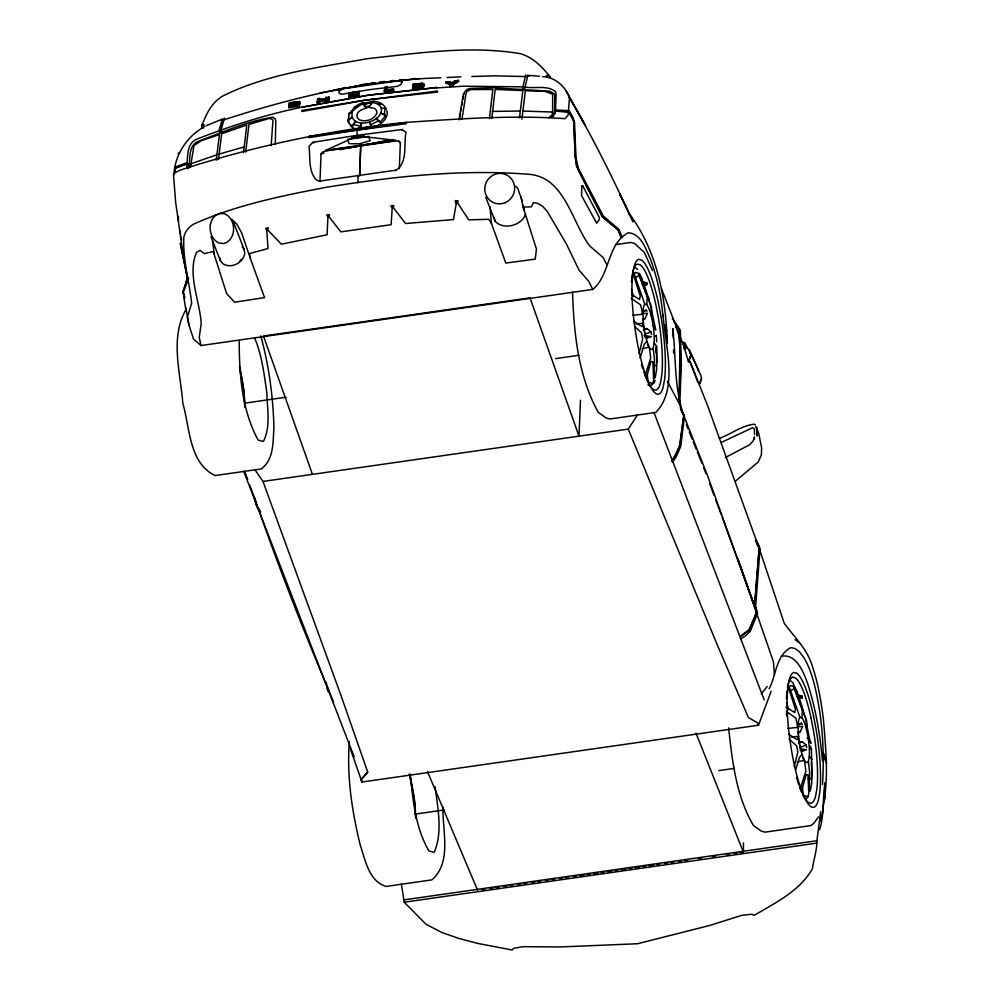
<?xml version="1.0" encoding="UTF-8"?>
<svg xmlns="http://www.w3.org/2000/svg" width="1000" height="1000" viewBox="0 0 1000 1000"><rect width="100%" height="100%" fill="white"/><g stroke="black" fill="none" stroke-linecap="round" stroke-linejoin="round"><path stroke-width="1.5" d="M320.025 180.062L321.037 154.312L323.075 152.025L326.262 150.525L360.6 145.6M400.225 142.975L398.438 140.875L400.375 142.625L399.325 168.713M553.763 115.588L551.862 117.163L554.625 113.325L554.812 95.838L554.275 93.763L549.475 91.2L493.938 87.8L470.275 88.4L467.25 89.35L465.438 91.088M401.337 883.662L404.212 902.225L425.95 924.2L441.587 932.375L458.55 938.337L477.488 943.375L512.112 950L513.763 948.337L523.088 946.65L559.663 946.975L637.55 943.737L709.575 925.487L742.05 915.275L751.637 914.262L754.375 915.288C775.525 902.7 799.65 891.087 812.362 868.85C813.7 859.463 817.038 850.288 816.888 840.725L820.688 811.513M769.137 688.812C776.263 675.575 775.9 655.138 790.863 647.638L795.013 648.487L799.237 651.55L803.363 656.862A99.488 28.138 88.2 0 1 813.962 682.95C822.387 716.087 824.6 750.562 822.513 784.6M743.413 850.55L743.5 842.812M549.475 117.438L551.987 115.3L552.625 112.025L552.65 94.225L545.125 91.4L525.375 90.775L521.912 119.175M275.287 144.4L275.8 121.662L275.387 119.05L272.987 117.175C246.962 121.25 222.225 132.338 197.6 141.6C188.125 146.237 190.362 159.325 188.888 167.85M679.1 395.412L680.025 346.8L678.162 331.35L661.5 288.725M806.675 720.9L806.562 729.613L808.337 738.85A25.725 5.213 81.8 0 1 809.325 756.188L808.375 761.375L809.6 772.075L809.388 791.388L810.337 790.812L811.787 782.9L811.5 748.575M360.675 145.938L359.613 175.812L360.763 145.925M797.075 696.663L802.013 697.8L802.075 696.162L797.663 694.85M580.487 400.262L579 436.163L530.013 297.838L263.463 336.025L312.438 474.35M679.125 400.112L680.688 363.575L679.7 329.175L672.288 318.45M679.675 404.888L681.375 365.312L680.362 330.913L673.8 321.375M819.587 829.825C824.475 815.05 822.5 796.012 825.05 782.712L824.925 798.238L822.763 808.05M299.425 101.625L289.688 102.737L289.188 106.15L289.85 106.263L289.913 102.987L299.425 101.625L299.75 102.613M299.438 101.337L299.7 103.537L298.725 102.362L299.538 101.95L290.025 103.325L289.662 105.25M204.975 126.263C187.1 136.35 175.012 154.125 173.863 174.713L173.425 173.95C178.8 169.575 186.012 168.625 192.338 166.238C262.038 144.438 333.65 129.55 406.35 122.375C459.062 118.863 512.288 114.975 565.1 118.663L568.112 115.037L569.5 97.788C565.5 86.45 555 77.013 542.625 76.688M357.887 176.488L357.85 175.625L358.088 182.75M392.175 207.312L393.725 205.925L392.3 206.225L391.138 224.675L340.875 231.875L327.975 215.438L326.75 215.512L328.475 216.438M371.488 102.35L371.388 103.912L368.462 103.062L365.312 104.775L364.712 106L366.262 107.85L364.05 105.612L362.95 102.675L358.65 104.425L354.862 106.762L348.825 114.488C354.613 109.575 360.1 103.25 368.413 102.312C373.2 102.263 379.338 103.2 381.35 108.275C383.475 123.4 349.237 130.238 352.15 112.463L349.175 113.325L348.825 114.488M243.538 152.65L246.788 125L221.7 133.725L218.463 159.637M491.812 118.488L495.163 89.412L522.85 90.575L519.5 117.863M349.312 741.55C346.7 776.425 351.962 811.513 360.325 845.312C365.337 860.175 368.85 881.15 386.025 886.45L431.85 879.887C452.225 862.325 442.225 830.312 442.95 807.05M245.688 152.1L248.962 124.425L269.262 118.438L272.712 119.4L272.925 120.775L271.163 145.612M489.45 118.575L492.825 89.488L470.65 89.588L466.7 91.6L466.112 93.088L461.938 119.288M632.712 274.125L632 284.062A68.5 13.863 81.8 0 0 634.225 322.95C637.062 343.413 640.763 364.038 648.775 383.2A68.112 13.787 81.8 0 0 663.188 387.025L664.6 379.363A68.112 13.787 81.8 0 0 661.012 316.537L658.388 302.8A68.112 13.787 81.8 0 0 641.762 260.212L638.725 259.363A68.112 13.787 81.8 0 0 632.725 274.175M216.213 160.3L219.462 134.6L201.337 140.65L193.975 145.6L190.463 167.087M754.338 439.15L754.513 437.05M360.913 128.3L361.362 122.987L360.913 128.3L365.887 128.025M654.175 343.025L656.737 346.362L656.637 369.75L655.188 377.65L654.237 378.225L654.45 358.925L653.225 348.212L654.175 343.025A25.725 5.213 81.8 0 0 653.188 325.7L651.413 316.462A25.725 5.213 81.8 0 0 646.825 304.688L647.237 296.75L638.112 273.125L635 272.325L634.312 274.25L644.775 304.175A25.725 5.213 81.8 0 0 642.938 314.237L643.45 323.15A25.725 5.213 81.8 0 0 646.888 341.138L649.25 347.163L650.725 357.938L645.05 375.788M806.562 729.613A25.725 5.213 81.8 0 0 801.975 717.85L802.387 709.9L793.263 686.275L790.15 685.475L789.463 687.4L799.925 717.325A25.725 5.213 81.8 0 0 798.088 727.387L798.6 736.3A25.725 5.213 81.8 0 0 802.038 754.287L804.4 760.312L805.875 771.087L800.2 788.938M289.113 107C287.3 103.162 308.025 104.425 289.525 105.275M292.362 104.938L292.038 103.963L299.35 102.912L299.662 103.9L298.8 106.312L289.05 107.713L288.825 105.725M289.188 106.15L289.062 103.05M291.425 103.413L291.45 104.675L291.425 103.413L299.762 102.325M292.038 103.963L299.375 102.562M291.337 104.35L298.65 103.3L298.612 105.312L288.762 106.438L289.05 107.713M299.475 106.013L299.35 102.912M180.35 243.5L188.188 281.737L180.362 243.312M662.975 317.025C661.388 297.137 657.262 277.4 650.275 258.688C645.588 248.888 641.15 233.487 628.225 232.787C606.975 243.688 610.35 275.075 592.725 289.425L201.025 345.538L199.237 337.337L201.213 323.363C199.862 301.125 186.887 273.387 196.688 252.125L200.062 250.35L204.35 253.65L213.287 251.55L226.588 293.538L234.587 302.2L264.575 297.613L250.225 258.05L249.587 253.55L267.975 248.588L266.762 229.75L267.638 227.838L268.512 228.275L265.613 228.825L266.012 228.125L281.375 244.213L327.125 234.75L327.975 215.438L328.675 214.662L329.525 215.175L326.75 215.512M309.312 136.275L309.088 137.625L406.35 122.375L406.488 123.675L309.312 136.275L310.138 136.15M459.087 118.963L463.45 93.763M520.988 196.85L523.138 207.162L536.45 249.15L535.212 259.137L505.8 263.062L491.45 223.487L488.787 219.288L468.675 219.838L456.737 201.513L455.863 200.875L455.275 201.525L458.288 201.225L457.562 200.675L456.438 202.512L453.475 219.562L405.562 223.512L392.3 206.225L391.5 205.662L391 206.363L393.725 205.925M385.325 87.212L384.837 90.838L393.537 90.75L384.438 91.538L384.875 87.25L385.487 88.188M384.438 91.538L384.875 87.25M384.837 90.838L385.4 87.7L386.987 87.562C384.75 98.175 388.462 79.375 387.025 90.712L387.362 87.037M393.387 89.775L384.762 90.35M386.875 89.738L393.488 89.175L386.4 89.95M393.488 90.1L384.288 90.562M459.312 119.775L460.375 113.888M460.9 110.938L461.438 107.987M461.962 105.037L462.5 102.088M463.025 99.138L463.562 96.2M422.725 86.163L422.55 85.225L423.512 85.475L423.5 87.425L421.225 88.088L412.8 88.713L413.3 84.062L422.362 83.275L423.787 83.925L423.837 85.538L423.787 83.925M412.8 88.713L413.3 84.062M423.15 86.55L421.812 85.325L422.975 85.612L423 87.338L413.35 88.462L413.175 87.525L413.775 84.237L422.075 83.513L423.438 84.987M413.35 88.462L413.475 85.875M415.2 87.062L415.538 84.725L421.163 84.237L421.075 85.662L415.5 86.225L415.35 87.088L420.812 87.088L420.8 84.4L413.475 85M415.438 87.55L415.7 86.3L420.65 85.862L420.812 87.088M420.875 85.763L420.7 87.487L415.763 87.912L415.7 86.3M420.65 85.862L420.7 87.487M421.163 84.237L420.988 85.2L415.363 85.688M422.975 85.612L422.912 86.875L421.062 87.425L413.263 87.987L413.862 84.7L422.163 83.975L423.963 84.862M423.263 84.05L421.9 85.787L423.062 86.088M423.5 87.425L423.512 85.475M550.163 77.562L550.288 77.088C542.325 67.038 532.7 56.95 519.85 53.575C469.325 45.225 417.537 53.275 367.075 58.712C318.3 67.588 267.238 73.825 222.438 96.188C211.575 102.662 205.912 114.55 201.788 125.962L202.087 126.975M327.837 101.45L328.25 97.137L328.988 97.025L328.575 101.35L325.325 101.812L325.312 99.65L319.637 100.463L319.637 102.625L317.2 102.975L317.613 98.663L320.3 99.237L319.312 98.413L319.15 100.388L319.438 98.875L318.475 99.012L317.812 102.413L318.788 102.275L318.95 100.288L326.3 99.362L326.587 97.85L328.375 97.6L327.725 100.988L325.938 101.237L326.475 97.387L325.737 97.5L325.75 99.65L325.737 97.5M317.938 102.875L318.35 98.55M318.913 102.737L318.95 100.288M319.637 102.625L319.637 100.463M320.05 98.312L319.812 99.537L325.5 98.725M325.325 101.812L325.312 99.65M326.062 101.713L326.112 99.262M328.575 101.35L328.988 97.025M682.625 342.238L685.188 343.65L682.625 341.962L688.512 361.938L689.9 361.463L697.625 381.65L699.438 383.812L701.025 379.225M824.463 798.713C828.388 772.613 825.5 745.825 823.462 719.613C821.137 701.388 818.138 683.138 812.15 665.7C807.3 648.975 794.112 636.987 784.225 623.263L759.675 549.85M370.238 103.162L370.425 102.275M450.188 86.775L450.3 84.15L445.875 82.137L446.112 83.088L449.438 84.6M450.662 84.038L450.575 86.55L450.662 84.038L446.65 82.212L446.887 83.15M452.312 86.3L452.413 83.787L457.537 80.662L457.775 81.613L452.65 84.725L452.413 83.787M449.938 85.825L452.375 85.475L452.625 86.425L452.987 84.75L458.625 81.312L458.387 80.363L452.738 83.812L452.188 85.825L450.45 86.075L450.788 84.513L446.763 82.688L449.3 82.325L452.025 83.45L457.663 81.137L452.537 84.262M523.325 89.162L523.825 86.862C533.938 89.138 546.688 84.625 555.425 91.525L556.112 93.775L555.475 111.163L554.538 113.837L549.15 117.65M352.55 126.213L355.288 121.463L352.55 126.213L349.738 123.987L348.125 121.163L349.175 113.325M351.375 96.175L351.138 95.213L358.45 94.162L358.688 95.125L348.8 97.112L349.325 92.875L359.075 91.475L359.1 93.325C359.9 90.763 350.15 92.175 351.725 94.675M348.8 97.112L349.875 93.012L359.075 91.475M350.588 96L350.838 94.963L358.05 93.488L350.712 94.475C350.138 99.075 369.913 92.062 349.338 96.325L349.875 93.012M350.825 94.025C349.525 94.8 358.075 90.925 358.175 93.963M351.138 95.213L358.225 93.75L358.062 94.412L357.825 93.462L358.013 94.637M358.55 95.725L358.45 94.162M525.7 74.887L522.35 89.325L524.575 89.35L527.913 74.938M639.087 353.4L642.688 338.875L641.5 332.675L634.938 326.825M794.237 766.55L797.837 752.038L796.65 745.825L788.962 739.025M820.45 821.325L823.25 809.938M755.75 427.163L755.913 426.525M463.825 94.725L464.525 91.95M700.138 383.312L701.513 378.3L700.725 375.062L690.775 352.788M581.85 185.787L581.55 195.562L596.675 223.212L599.4 219.488L599.125 217L582.725 185.85L581.85 185.787L582.725 185.85M395.288 140.3L395.175 140.988L326.25 150.863L326.012 150.225L357.438 135.9L395.288 140.3L326.012 150.225M301.225 107.325L368.237 95.2L437.025 87.5L368.237 95.2L301.225 107.325C265.338 114.763 230.225 125.988 196.163 139.4C186.275 144.175 187.913 157.487 186.788 166.525L188.337 168.512M223.337 119.5L220.287 130.35L221.325 132.425M222.375 118.713L219.062 130.525L220.175 132.963L222.2 132.325L221.088 129.85L224.4 118.05M646.6 377.1L650.75 362.25L651.488 361.425L652.862 361.8L653.65 380.562L652.712 383.713A58.438 11.825 81.8 0 1 647.9 384.837M801.338 791.737L805.9 775.4L806.637 774.587L808.012 774.95L808.8 793.713L807.862 796.862A58.438 11.825 81.8 0 1 805.638 798.688M380.025 122.287L376.213 118.462L380.025 122.287L385.65 115.787L384.425 114.15L385.05 108.188L381.35 108.275M640.088 358.188L644.237 344.4L646.888 341.138M795.65 769.963L799.388 757.55L802.038 754.287M385.05 108.188L386.35 109.113C384.1 104.062 378.438 101.4 373.113 101.213L371.662 102.562C370.05 110.1 358.1 107.2 356.875 115.512L357.463 117.925L359.325 119.8C365.7 122.4 374.775 119.575 376.938 112.638L376.35 110.237L374.487 108.362L365.425 106.788L369.762 106.175M525.5 214.137C521.875 225.65 503.462 230.4 495.125 221.262L485.825 197.413M654.225 383.05L655.075 380.312M187.338 278.175L182.987 291.863L184.5 296.887M754.25 437.362L753.088 441.012L749.762 444.675L725.325 457.562M797.013 696.5L802.013 697.8L802.075 696.162L801.425 698.138M187.638 277.875L182.887 292.525L184.725 298.488M641.85 283.35L646.862 284.65L646.925 283L646.263 284.988L646.925 283L642.513 281.7M255.1 470.025L262.987 481.438L341.175 695.975L367.713 772.087L361.012 779.538L361.987 782.013L758.5 725.212L771.162 691.225M183.225 291.85L188.525 278.1L183.225 291.85L184.613 297.087M554.625 113.325L555.475 111.163L568.763 111.912M811.413 777.5L812.075 775.825L811.475 761.938M700.188 383.038L700.487 382.325M642.55 320.4L645.138 318.525L647.513 313.263L641.988 313.575M797.7 733.55L800.288 731.688L802.663 726.413L797.138 726.725M673.125 337.75L672.85 328.537C676.087 357.55 674 387.725 683.812 415.662L707.537 475.562L756.875 612.65L748.675 630.675L741.237 636.4M363.363 103.763L373.562 102L373.113 101.213M395.812 170.787L396.125 170.15C408.062 162.375 403.488 144.537 405.988 132.387L402.188 129.512L357.238 135.3L312.875 142.3L309.025 146.275C310.4 157.338 308.175 171.438 316.425 180.037L320.4 181.6M683.975 348.288L685.888 347L686.188 347.812L685.387 347.15C679.013 329.263 700.15 372.45 698.125 370.6M804.412 715.487L794.05 686.95A58.438 11.825 81.8 0 1 802.875 709.587L804.312 714.112M649.212 347.488L647.525 344.675M804.362 760.638L802.675 757.825M672.362 460.95L679.438 446.725L683.812 415.662L681.2 410.613M401.637 130.375L402.188 129.512M262.987 481.438L628.263 429.113L637.4 415.025M671.35 461.312L675.475 455.163L680.062 444.675L683.787 414.675L680.75 408.425M672.85 461.85L676.15 456.912L680.75 446.413L684.463 416.413L680.212 407.663M767.188 686.513L761.275 693.888M186.088 309.488C169.7 337.438 180.475 373.013 182.85 403.425C189.887 427.463 189.112 463.65 215.225 475.538L261.05 468.975C274.225 459.75 272.875 441.463 273.925 427.3C273.075 396.438 268.988 365.662 260.75 335.887M818.475 816.875L814.212 822.875L810.95 825.575L765.125 832.138L761.325 831.137L753.438 825.512C736.175 796.125 732.212 761.125 728.625 727.8M239.8 261.1L241.15 259.425M367.713 772.087L361.425 779.388L361.987 782.013L350.4 748.938M348.125 121.163L351.65 117.312L348.55 119.288M644.438 335.925L644.762 333.062M178.1 153.863L178.663 153.012M684.312 349.538L685.863 348.338M735.888 480.812L758.188 462.038L761.363 454.925L761.637 447.85L758.6 432.875L756.5 428.137L757.125 436.037L756.938 427.438M378.738 120.712L370.65 124.8L370.962 126.862L368.425 127.45M445.875 82.137L449.363 81.662L451.962 82.725L455.138 80.825L458.387 80.363M457.537 80.662L451.912 82.975L449.175 81.862L446.65 82.212M452.2 83.675L455.375 81.775L455.138 80.825M740.85 638.763L744.75 636.475L750.212 631.362L757.537 613.587L755.612 606.613L760.075 548.35L755.512 540.413M642.675 312.225L646.287 310.125L647.138 311.238M797.837 725.375L801.438 723.275L802.288 724.388M739.987 636.55L749.425 629.338L756.775 611.538L754.837 604.55L759.312 546.263L755.5 539.65M421.812 85.325L423.162 84.575L423.338 85.512M422.55 85.225L423.663 84.6M721.112 442.537L752.412 427.788L754.312 428.6L754.587 434.6M634.8 277.75L639.338 275.562M789.95 690.9L794.488 688.713M719.212 438.375C730.987 434.338 741.663 425.412 754.25 424.188L755.362 424.975M298.4 105.4L299.163 105.025M548.763 74.925L546.337 75.713L548.787 75.45L550.575 77.725M206.337 125.675L220.987 119.65M642.075 311.962L646.287 310.125M797.225 725.125L801.438 723.275M643.238 330L647.062 328.537L651.1 331.987L651.6 334.462M798.388 743.15L802.212 741.688L806.25 745.15L806.75 747.625M354.45 108L356.788 107.112L354.862 106.762M380.575 103.075L377.713 104.113L381.925 104.062M644.575 334.288L651.1 331.987M799.725 747.438L806.25 745.15M190.425 163.912L216.625 154.887M644.95 337.113L647.588 337.825L651.363 336.613L644.65 335.613M800.1 750.275L802.75 750.987L806.513 749.762L801.137 748.962M569.138 97.062L568.45 97.275L569.5 97.788M371.662 102.562L373.562 102M413.175 87.525L422.825 86.412L423 87.338M423.325 86.487L412.625 87.775M218.863 154.175L243.925 146.975M320.95 153.837L323.963 153.038M340.15 149.55L393.137 139.55M641.988 348.8L649.25 347.163A25.725 5.213 81.8 0 0 653.225 348.212M797.138 761.95L804.4 760.312A25.725 5.213 81.8 0 0 808.375 761.375M266.762 229.75L267.512 229.587M353.8 86.525L356.825 85.9M644.225 329.113L647.062 328.537M799.375 742.262L802.212 741.688M327.225 214.95L328.675 214.662M340.575 149.537L343.6 148.95M346.625 148.375L390.487 140.013M529.288 75.912L525.638 76.575L495.163 75.838L471.763 76.513M342.962 88L346 87.45M359.712 84.975L367.325 83.6M319.875 92.963L341.213 89.113M348.837 87.737L351.875 87.188M354.925 86.638L369.775 83.987L354.988 86.412M353.275 137.3L363.938 135.4M333.738 90L345.875 87.95M348.913 87.438L351.95 86.925M351.75 137.675L363.675 135.675M319.212 135.325L357.837 128.85M353.725 136.988L361.262 135.8M350 93.488L359.137 92.175L351.112 93.763M352.35 93.425L359.312 92.438M325.988 98.425L329.225 97.963M319.025 99.925L326.175 98.9M350.475 95.525L358.387 94.388L358.6 95.5M358.363 94.537L349.338 96.325M348.562 96.163L358.3 94.763M289.562 104.913L298.65 103.3M319.075 100.763L326.238 99.738M288.875 105.162L299.662 103.9M456.463 81.625L458.625 81.312M288.8 106.013L297.562 105.113L297.638 104.175M319.875 101.4L325.562 100.575M316.962 102.05L317.688 101.938M318.663 101.8L319.4 101.7M325.087 100.887L325.812 100.775M327.6 100.525L328.325 100.425M288.738 106.725L298.488 105.325M450.325 85.6L452.075 85.35M360.863 145.562L395.188 140.65L398.312 141.237M319.575 181.112L396.125 170.15M615.513 244.65L630.788 242.463L634.587 243.463L644.338 252.438L652.55 270.6M244.35 403.2L286.05 397.225M555.7 358.6L578.862 355.275M781.35 656.263C796.5 653.337 803.65 672.5 807.7 683.763C815.8 708.7 820.1 734.725 822.463 760.8M415.062 814.125L444.225 809.95M718.888 770.6L734.237 768.4M403.55 899.95L816.888 840.725M482.212 889.513L485.3 889.075M489.938 888.413L493.038 887.962M496.125 887.525L499.212 887.087M503.85 886.413L506.938 885.975M510.037 885.537L513.125 885.088M517.762 884.425L520.85 883.988M523.938 883.538L527.038 883.1M531.663 882.438L534.763 881.988M537.85 881.55L540.938 881.1M545.575 880.438L548.663 880M551.763 879.55L554.85 879.112M559.487 878.45L562.575 878M565.662 877.562L568.763 877.125M573.4 876.45L576.487 876.012M579.575 875.575L584.212 874.9M587.3 874.463L590.4 874.025M593.488 873.575L598.125 872.913M601.213 872.475L604.3 872.025M607.388 871.587L612.025 870.925M615.125 870.475L618.212 870.037M621.3 869.587L625.938 868.925M629.025 868.487L632.125 868.037M635.212 867.6L639.85 866.938M642.938 866.488L646.025 866.05M649.125 865.6L653.75 864.938M656.85 864.5L659.938 864.05M664.575 863.388L667.663 862.95M670.75 862.5L673.85 862.062M678.487 861.4L681.575 860.962M684.663 860.512L687.75 860.075M698.575 858.525L701.663 858.075M712.487 856.525L715.575 856.087M726.388 854.538L729.475 854.087M734.112 853.425L737.212 852.987M740.3 852.537L743.388 852.1L695.962 733.075M404.212 902.225L816.862 843.1M446.112 83.088L448.438 82.762M379.75 82.675L384.338 82.125M390.475 81.4L393.537 81.037M401.2 80.125L405.788 79.588M411.925 78.85L414.988 78.487M358.2 138.15C356.838 134.238 355.238 125.862 362.3 128.162L405.938 122.837M379.925 81.962L384.5 81.475M390.613 80.825L393.675 80.487M399.775 79.837L402.837 79.513M381.25 82.638L384.3 82.312M390.412 81.65L393.475 81.325M401.112 80.512L419.45 78.537M636.013 323.95L643.45 323.15L641.787 326.475L633.663 321.1M791.162 737.1L798.6 736.3L796.938 739.638L788.812 734.25M632.525 315.262L642.938 314.237L640.55 304.85L631.225 298.325M787.675 728.425L798.088 727.387L795.7 718L786.375 711.488M642.45 318.775L645.138 318.525M797.6 731.925L800.288 731.688M221.25 120.037L224.013 119.787C294.125 96.912 366.863 79.825 440.863 77.825M391.5 205.662L392.975 205.525M421.25 84.7L413.95 85.162L413.775 84.237M420.675 85.087L415.725 85.512L415.85 84.838L416.025 85.775M415.9 86.45L420.85 86.025M415.588 86.7L420.962 86.225M415.35 87.088L420.725 86.613M415.887 87.238L420.825 86.8M385.037 88.225L387.512 88.012M380.012 82.2L383.1 81.95M456.438 202.512L457.238 202.463M436.925 87.888L463.625 86.188L523.825 86.862M447 77.513L460.838 76.825M523.138 207.162L531.55 206.775L533.288 202.613L537.475 203.3L542.587 206.25L547.225 211.375L566.55 244.262L578.987 270.05L588.888 281.512L592.725 289.425M654.1 365.55L656.575 365.5M808.025 778.725L811.725 778.662M492.287 111.4L520.013 111.037M522.537 111.062L552.625 112.025M529.538 75.45L539.6 76.312M806.963 738.375L809.438 738.612L810.975 743.325L808.337 738.85M360.487 126.263L353.025 124.4M203.5 128.038L201.838 127.688L201.537 126.075L204.125 124.738L202.05 124.588M799.488 696.2L802.325 696.812M644.775 304.175L646.825 304.688M799.925 717.325L801.975 717.85M792.65 677.262L795.462 677.987A63.65 12.888 81.8 0 1 811.025 717.887M796.9 673.312L793.875 672.525A68.112 13.787 81.8 0 0 787.875 687.325L787.15 697.225A68.5 13.863 81.8 0 0 789.375 736.1C792.212 756.575 795.913 777.188 803.925 796.35A68.112 13.787 81.8 0 0 818.337 800.175L819.75 792.513A68.112 13.787 81.8 0 0 816.162 729.688L813.538 715.962M384.425 114.15L380.85 113.125L385.65 115.787M641.925 283.512L646.263 284.988M642.375 281.775L646.35 283.325M797.525 694.938L801.5 696.488M652.712 383.713L648.012 381.863L647.288 374.2M807.862 796.862L803.175 795.013L802.438 787.35M799.325 696.688L802.013 697.8M312.875 142.3L313.938 142.938M684.438 343.15L685.188 343.65M632.038 294.762L639.6 299.425L640.238 295.95L633.275 274.288M786.075 707.113L794.75 712.575L795.387 709.1L788.425 687.45M795.05 639.7L799.625 643.012M644.587 335.45L647.588 337.825M800.738 749.4L802.75 750.987M188.625 165.763L186.525 164.025L175.125 168.3L175.362 169.45M635.337 267.575L637.587 269.475M790.487 680.725L792.738 682.625L797.575 692.775M201.025 345.538L193.512 339.075L188.888 324.787L185.837 307.812M321.037 154.312L323.075 152.025M231.725 219.312L236.675 223.95L241.65 232.875L250.225 258.05M809.325 756.188L811.9 759.513M515.8 186.287L517.737 188.238L522.2 200.95M329.263 691.625L327.475 689.8L326.262 682.35M242.188 246.85L243.938 248.95L244.762 252.975C243.837 262.775 231.312 269.1 222.963 263.775L220.338 260.625L211.038 236.775M362.95 102.675L363.512 103.438M260.525 512.238L257.05 507.113L254.775 498.137M259.837 510.5L256.388 505.375L254.1 496.4M566.025 90.763L585.487 125.763L569.938 98.513C593.362 138.35 613.65 179.938 633.125 221.825L619.675 193.9L630.037 215.5L628.8 212.862L629.25 213.637C657.125 250.85 666 297.9 667.3 343.387L665.425 324.725M569.362 113L574.05 121.613L574.837 150.05L576.275 165.688L584.7 182.613M680.987 407L667.362 381.275M756.3 542.913L758.487 547.05M675.487 326.213L684.438 347.212M585.388 183.95L602.188 216.825L618.1 229.55L621.375 237.237M653.188 325.7L655.825 330.175L649.938 302.75L651.513 307.738L651.413 316.462M606.875 264.9L603.35 257.7L589.825 246.075C571.862 222.512 564.963 177.5 529.575 174.35C461.438 168.9 392.987 176.525 325.763 187.387C280.812 196.012 235.113 205.3 193.25 224.325C188.675 227.338 184.862 231.663 183.863 237.188C182.65 259.375 189.188 281.175 191.663 303.113L187.35 317.3L188.888 324.787M639.4 273.275L642.425 279.625M655.638 335.575L656.05 336.5M811.2 749.65L810.5 746.025M826.475 760.312L823.438 753.263L823.475 755.662L826.575 762.875M333.638 702.138C306.413 637.913 280.712 573.025 257.825 507.125M427.425 771.462L477.575 890.188M628.263 429.113L716.162 642.25L748.388 717.55L757.537 722.725L758.5 725.212M686.35 424.65L688.088 428.95M689.237 431.825L692.125 438.988M693.288 441.85L696.175 449.025M697.337 451.887L701.963 463.35M690.15 361.625L707.837 406.3L759.188 548.375L754.45 605.75L756.875 612.65M643.625 371.45L646.875 379.762A63.65 12.888 81.8 0 0 660.35 383.35L661.65 376.2A63.65 12.888 81.8 0 0 658.312 317.488L655.863 304.725A63.65 12.888 81.8 0 0 640.325 264.85L637.5 264.113A63.65 12.888 81.8 0 0 631.462 282.288M799.312 785.987L802.025 792.925M354.15 756.888L243.637 471.125M233 220.9L243.938 248.95M254.662 337.925C261.9 355.3 264.15 374.237 266.837 392.725C267.162 408.837 270.963 426.438 263.375 441.475L258.137 440.087C241.887 410.262 239.262 374.8 239.225 341.4M653.888 412.35L764.2 699.912M823.288 754.575L826.075 761.85M703.688 467.65L705.875 473.488M709.688 483.7L714.05 495.363M715.688 499.738L721.15 514.325M722.237 517.25L754.45 605.75L737.663 558.387L773.462 661.85L774.4 674.837M245.037 472.175L247.7 479.462M249.838 485.288L257.3 505.675M358.225 138.15L357.438 135.9M370.65 124.8L369.637 121.8L370.962 126.862M298.288 105.062L298.8 106.312M296.837 104.225L297.125 105.562L296.8 104.575M290.5 102.613L290.825 103.6M289.688 102.737L290.012 103.713M689.538 350.037L691.162 355.675L688.512 361.475L690.85 354.862L689.212 349.225M786.637 702.562L788.6 709.712M631.487 289.413L633.45 296.562M455.337 200.5L456.15 203.5M494.038 217.262L495.125 221.262M328.25 97.137L328.5 98.062M326.475 97.387L326.712 98.312M319.312 98.413L319.562 99.338M317.613 98.663L317.863 99.588M455.238 80.988L455.487 81.938L452.15 83.925L451.962 82.725M452.738 83.812L452.987 84.75M450.3 84.15L450.55 85.1M449.363 81.662L449.6 82.6M449.175 81.862L449.425 82.8M359.025 91.7L359.263 92.65M351.55 93.425L351.788 94.375M351.275 94.612L351.512 95.575M349.325 92.875L349.562 93.825M806.2 720.4L805.088 715.913L809.438 738.612M409.35 774L414.45 799.887L415.65 817.6M239.5 367.15L243.637 388.975L244.85 406.688M647.138 293.988L647.812 296.988M523.2 205.425L524.212 209.913M219.775 257.938L220.338 260.625M185.912 310.413L183.675 296.238M798.612 738.962L799.275 744.087M642.938 323.113L644.125 330.938M811.012 717.875L813.462 730.612A63.65 12.888 81.8 0 1 816.812 789.375L815.5 796.5A63.65 12.888 81.8 0 1 802.675 794.312M422.362 83.275L422.537 84.213M422.075 83.513L422.25 84.45M420.8 84.4L421.075 85.662M420.975 86.95L421.225 88.088M415.575 86.975L415.763 87.912M175.575 172.475L174.812 168.238L186.637 163.825L188.65 165.688L188.875 164.55L186.863 162.725L174.95 167.138L175.4 169.9M180.012 231.05L180.55 234.075M181.088 237.1L181.625 240.125M327.275 685.875L328.225 691.825M393.488 89.175L393.612 90.312M393.413 89.612L393.537 90.75M386.912 87.075L387.062 88.05M183.637 257.987L175.7 202.675L173.5 175.125M663.15 314.575C664.562 344.15 679.237 388.413 655.8 412.425L609.975 418.988L606.175 417.975L598.288 412.362C578.088 375.95 573.837 332.638 572.513 291.663M435.163 786.812C437.663 808.288 443.025 831.825 434.175 852.387L428.938 850.987C415.438 827.925 413 800.375 410.225 774.3M212.512 240.688L214.35 254.3M178.212 218.025L178.487 220.987M490.037 206.612L491.45 223.487M178.325 216.35L178.487 218.8M799.912 746.213L800.05 748.65M786.475 712.887L786.65 715.962M656.35 335.425L656.712 341.863M656.263 347.238L656.925 362.675M673.487 350.037L673.575 353.113M239.638 367A45.462 9.2 81.8 0 1 244.963 407.362M409.688 774.788A45.462 9.2 81.8 0 1 415.475 811.888M415.575 813.512A45.462 9.2 81.8 0 1 415.775 818.275M642.712 368.675A63.65 12.888 81.8 0 1 641.375 364.25M655.9 347.287A58.438 11.825 81.8 0 1 656.188 352.887M796.912 673.363A68.112 13.787 81.8 0 1 813.538 716.025M798.775 784.575A63.65 12.888 81.8 0 1 796.525 777.4M786.438 698.65A63.65 12.888 81.8 0 1 787.038 691.05M787.475 687.925A63.65 12.888 81.8 0 1 792.663 677.262M386.85 110.7A20.038 12.3 -17.4 0 1 376.287 126.5M356.863 129.288A20.038 12.3 -17.4 0 1 350.238 125.588M348.625 122.75A20.038 12.3 -17.4 0 1 348.312 119.513M210.362 224.2C209.175 231.45 211.912 239.85 218.975 243.025L223.6 243.538C236.825 240.138 236.637 218.962 224.737 213.837L220.113 213.325L215.763 215.125L212.338 218.938L210.362 224.2M554.587 112.163L554.55 113.275L555.225 111.025L569 111.775L572.725 118.488L573.85 121.775L575.175 156.988L577.987 169.375L602.788 217L618.2 230.15L621.125 237.537L621.888 236.85L618.925 229.412L603.25 215.975L578.488 168.588L576 158.138L574.525 122.263L572.875 117.175L569.15 110.662L555.3 109.938L554.587 112.163M649.438 302.013L648.938 298.225L647.725 296.438A58.438 11.825 81.8 0 0 638.9 273.8L649.438 302.013M402.175 82.05L400.712 84.688L397.362 86.363L369.475 89.663L341.838 94.312L339.237 93.5L338.988 91.1L343.45 88.675L398.35 80.812L402.175 82.05M370.025 140.638L359.45 143.837L348.988 143.65L347.688 139.462L368.625 136.463L370.025 140.638M364.888 100.25L301.913 111.487L301.737 110.463L364.875 100.162L437.612 92.05L437.438 91.025L364.888 100.25M375.15 83.212L371.1 83.8L375.125 83.287M374 82.625L371.312 82.963L374.038 82.713M406.1 122.875L362.062 128.15L406.1 122.875M666.513 330.85L665.462 324.787L666.513 330.85M505.262 202.625A15.312 14.85 -64.2 0 0 508.963 176.438A15.312 14.85 -64.2 0 0 484.938 186.8A15.312 14.85 -64.2 0 0 505.262 202.625"/></g></svg>
